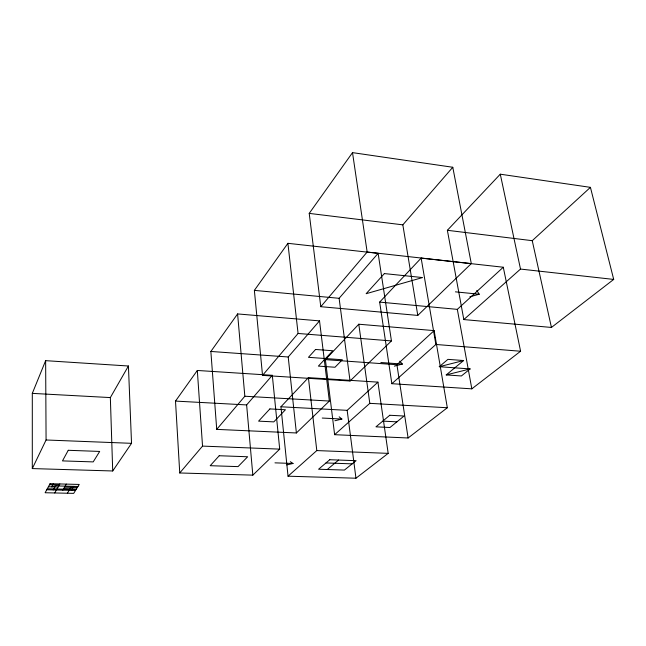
<?xml version="1.0" encoding="UTF-8"?>
<svg xmlns="http://www.w3.org/2000/svg" width="646" height="646" viewBox="0 0 646 646"><rect width="100%" height="100%" fill="white"/><g stroke="black" fill="none" stroke-linecap="round" stroke-linejoin="round"><path stroke-width="0.97" d="M32.3 468.576L32.308 393.374L45.64 360.662L128.425 366.007L131.534 443.326L112.711 470.974L32.3 468.576L46.076 439.983L45.64 360.662M53.319 483.789L51.632 486.842L59.254 484.976L49.492 484.734M53.182 489.926L54.87 486.923M54.708 492.955L59.836 483.951M112.711 470.974L110.345 397.581L128.425 366.007M62.791 490.152L66.328 484.12M67.394 493.237L70.963 487.31M71.286 490.346L73.709 486.357M72.344 490.371L72.95 489.377M175.502 401.093L197.321 370.465L272.313 375.31L279.702 449.123L252.828 475.141L179.749 472.969L175.502 401.093L246.627 404.921L272.313 375.31M210.862 351.456L237.599 313.924L319.528 320.884L329.355 401.045L296.393 432.965L216.725 429.38L210.862 351.456L288.213 356.98L319.528 320.884M254.371 290.377L287.906 243.316L378.128 253.329L391.444 340.926L350.051 381.003L262.534 375.366L254.371 290.377L339.11 298.307L378.128 253.329M309.224 213.39L352.514 152.626L452.789 167.266L471.297 263.6L417.784 315.418L320.787 306.697L309.224 213.39L402.838 224.848L452.789 167.266M179.749 472.969L202.537 446.103L197.321 370.465M216.725 429.38L244.834 396.24L237.599 313.924M262.534 375.366L298.081 333.465L287.906 243.316M320.787 306.697L367.154 252.029L352.514 152.626M280.937 406.77L308.4 377.644L377.934 382.141L388.181 453.363L355.962 478.218L288.043 476.191L280.937 406.77L347.168 410.339L377.934 382.141M325.39 359.636L358.788 324.219L434.144 330.615L447.323 407.747L408.111 437.988L334.628 434.685L325.39 359.636L396.919 364.74L434.144 330.615M379.654 302.102L421.144 258.109L503.291 267.234L520.587 351.238L471.822 388.844L391.856 383.7L379.654 302.102L457.328 309.361L503.291 267.234M447.371 230.299L500.287 174.194L590.428 187.356L613.7 279.419L551.434 327.449L463.828 319.568L447.371 230.299L532.247 240.683L590.428 187.356M288.043 476.191L316.798 450.577L388.181 453.363M334.628 434.685L369.803 403.338L447.323 407.747M391.856 383.7L435.872 344.471L520.587 351.238M463.828 319.568L520.506 269.067L613.7 279.419M439.28 366.71L447.936 359.362L463.618 360.533L446.216 374.914L461.389 375.964L470.135 368.931L439.28 366.71L463.618 360.533M327.239 469.521L338.601 460.049M469.86 296.797L479.211 294.229L476.788 290.442M394.359 366.137L402.385 364.061L399.737 361.203M446.216 374.914L470.135 368.931M334.87 420.764L341.895 419.052L339.158 416.823M286.792 464.918L293.034 463.473L290.296 461.696M63.566 488.828L76.333 489.127M47.287 488.78L76.123 489.458M46.746 489.781L75.517 490.443M58.681 485.994L77.98 486.462M48.385 486.769L58.1 487.003M64.552 487.157L77.358 487.464M325.972 462.948L352.159 463.86M274.97 462.851L293.034 463.473M46.076 439.983L131.534 443.326M202.537 446.103L279.702 449.123M322.241 418.051L341.895 419.052M382.771 421.119L396.91 421.838M32.308 393.374L110.345 397.581M244.834 396.24L329.355 401.045M380.849 362.519L402.385 364.061M298.081 333.465L391.444 340.926M455.422 291.847L479.211 294.229M367.154 252.029L471.297 263.6M532.247 240.683L551.434 327.449M500.287 174.194L520.506 269.067M457.328 309.361L471.822 388.844M421.144 258.109L435.872 344.471M402.838 224.848L417.784 315.418M396.919 364.74L408.111 437.988M358.788 324.219L369.803 403.338M339.11 298.307L350.051 381.003M347.168 410.339L355.962 478.218M308.4 377.644L316.798 450.577M288.213 356.98L296.393 432.965M246.627 404.921L252.828 475.141M50.049 483.709L45.123 492.745L73.692 493.374L79.232 484.443L50.049 483.709M68.258 450.294L62.484 460.897L93.202 461.898L99.678 451.433L68.258 450.294M219.228 455.737L210.192 465.701L238.051 466.614L247.66 456.762L219.228 455.737M315.579 349.47L308.457 357.319L342.332 359.749L335.016 367.251L318.381 366.104L332.827 350.762L315.579 349.47M384.37 273.589L366.129 293.712L422.541 277.562L384.37 273.589M269.891 408.918L258.594 421.144L273.807 421.878L285.443 409.742L269.891 408.918M329.767 459.726L318.567 469.238L344.423 470.078L356.108 460.679L329.767 459.726M389.764 415.265L375.948 426.836L389.95 427.515L404.049 416.024L389.764 415.265"/></g></svg>
